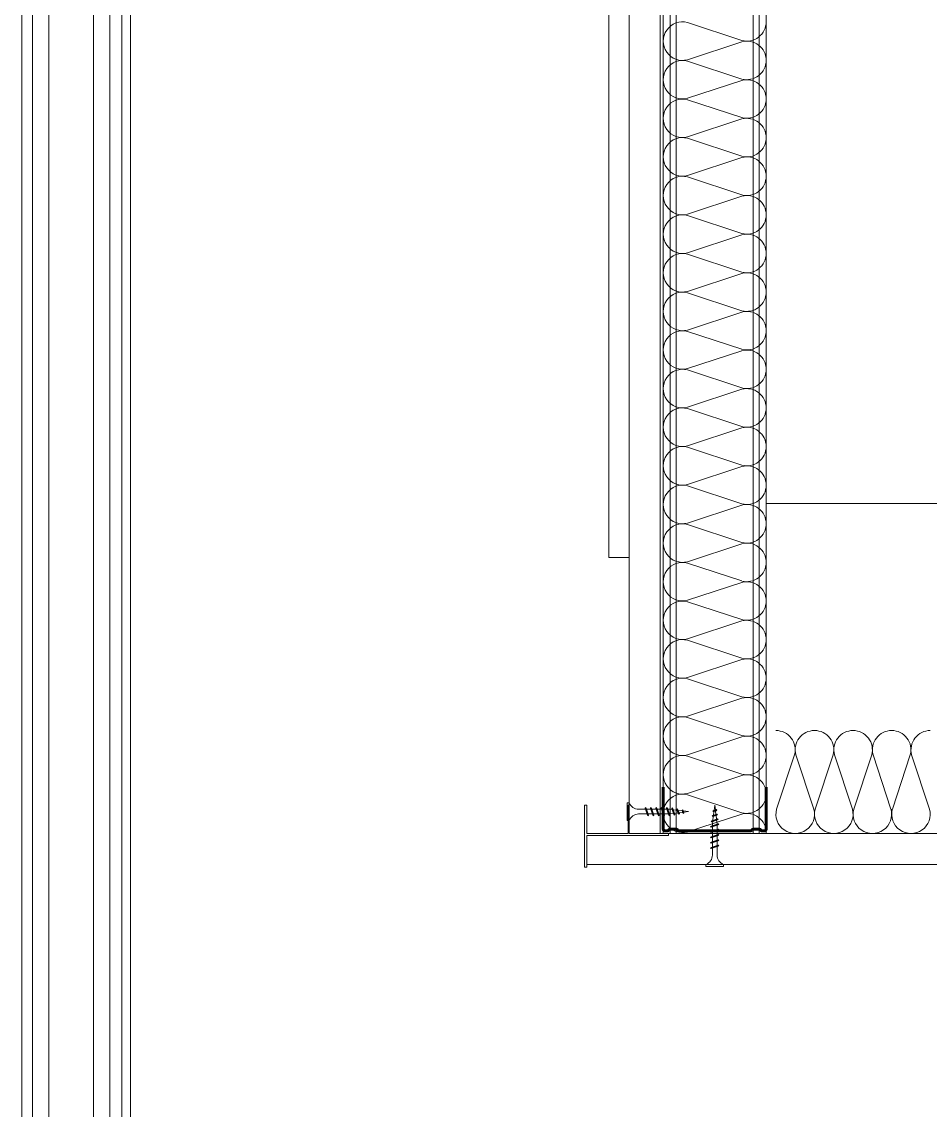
# Model space of a CAD drawing. Header units: metres. Extents: x -175 to 101, y -7 to 93.
# Drawn here: x 22.63 to 23.072, y 10.791 to 11.32 of the extents above; entities that cross this region are included whole.
import ezdxf

# ---------------------------------------------------------------- set-up
doc = ezdxf.new("R2010")
doc.units = ezdxf.units.M
for name, color, linetype, lineweight, transparency in [('DC_AISLAMIENTO', 14, 'Continuous', 9, 0.3), ('DC_SOMBREADO', 252, 'Continuous', 9, 0.4), ('DC_TRANSPARENTE', 251, 'Continuous', 9, 0.4)]:
    doc.layers.add(name, color=color, linetype=linetype, lineweight=lineweight, transparency=transparency)
doc.layers.add('DC_LINEA', color=251, linetype='Continuous', lineweight=9)

# ---------------------------------------------------------------- blocks, each defined once
blk = doc.blocks.new('AISLM1')
at = {"layer": 'DC_AISLAMIENTO'}
for p, q in [((-6235.4396, 2491.6798), (-6235.4187, 2491.7432)), ((-6235.4171, 2491.7432), (-6235.3962, 2491.6798))]:
    blk.add_line(p, q, dxfattribs=at)
for centre, start, end in [((-6235.4404, 2491.749), 345, 90), ((-6235.3954, 2491.749), 90, 195), ((-6235.4179, 2491.674), 165.0001, 15)]:
    blk.add_arc(centre, 0.0225, start, end, dxfattribs=at)
blk = doc.blocks.new('C70')
at = {"const_width": 2}
for points in [[(-34.54, 1.25), (-34.54, 29)], [(33.47, 1.25), (33.47, 29)], [(-33.29, 0), (-31.99, 0)], [(-29.92, 1.09), (-26.1, 1.09)], [(22.97, 0), (-24.04, 0)], [(28.85, 1.09), (25.03, 1.09)], [(32.22, 0), (30.92, 0)]]:
    blk.add_lwpolyline(points, dxfattribs=at)
for points in [[(-33.29, 0, -0.414214), (-34.54, 1.25)], [(-29.92, 1.09, 0.247529), (-30.95, 0.54, -0.247529), (-31.99, 0)], [(-24.04, 0, -0.247529), (-25.07, 0.54, 0.247529), (-26.1, 1.09)], [(22.97, 0, 0.247529), (24, 0.54, -0.247529), (25.03, 1.09)], [(28.85, 1.09, -0.247529), (29.88, 0.54, 0.247529), (30.92, 0)], [(32.22, 0, 0.414214), (33.47, 1.25)]]:
    blk.add_lwpolyline(points, format="xyb", dxfattribs=at)
blk = doc.blocks.new('TN25')
at = {"layer": 'DC_TRANSPARENTE', "transparency": 33554508}
for p, q in [((0, 4.25), (1, 4.25)), ((0, 4.25), (0, -4.25)), ((1, 4.25), (1, -4.25)), ((5.5, 1.124999), (8.864164, 1.124999)), ((8.999999, 2), (8.684999, 1.685)), ((8.684999, 1.685), (9.818133, -1.684999)), ((8.999998, 2), (9.181863, 1.685)), ((9, 2), (9.999998, -1.999999)), ((9.181864, 1.685), (10.314997, -1.684999)), ((9.360825, 1.124999), (11.459779, 1.124999)), ((11.599999, 2), (11.284999, 1.685)), ((11.284999, 1.685), (12.418132, -1.684998)), ((11.599998, 2), (11.781863, 1.685)), ((11.599999, 2), (12.599998, -1.999999)), ((11.781863, 1.685), (12.914996, -1.684999)), ((11.963091, 1.124999), (14.063669, 1.124999)), ((14.199998, 2), (13.884998, 1.685)), ((13.884998, 1.685001), (15.018131, -1.684999)), ((14.199997, 2), (14.381862, 1.685)), ((14.199998, 2), (15.199997, -2)), ((14.381862, 1.685), (15.514995, -1.684999)), ((14.558705, 1.124999), (16.665909, 1.124999)), ((16.799986, 2), (16.484986, 1.685)), ((16.484987, 1.685001), (17.618121, -1.684999)), ((16.799981, 1.999999), (17.79998, -2)), ((16.799986, 2), (16.981851, 1.685)), ((16.981844, 1.684998), (18.114977, -1.685002)), ((17.16922, 1.124999), (19.268173, 1.124999)), ((19.08497, 1.684998), (20.218103, -1.685001)), ((19.399978, 2), (19.084977, 1.685)), ((19.399965, 1.999997), (20.399964, -2.000003)), ((19.399976, 2), (19.581841, 1.684999)), ((19.581841, 1.685), (20.714974, -1.684999)), ((19.764832, 1.124999), (20.804337, 1.124999)), ((20.804312, 1.125001), (21.80192, 1.0003)), ((21.649668, 1.473227), (22.593732, -1.334469)), ((21.964673, 1.788227), (21.649671, 1.473225)), ((21.964663, 1.788227), (22.775595, -1.649475)), ((21.96467, 1.788227), (22.146535, 1.473227)), ((22.146524, 1.473225), (23.09059, -1.334478)), ((22.318651, 0.935709), (24.253771, 0.693819)), ((24.161608, 1.002933), (24.822996, -0.96407)), ((24.476613, 1.317938), (24.16161, 1.002936)), ((24.47661, 1.317936), (25.004866, -1.27907)), ((24.476614, 1.317934), (24.65848, 1.002935)), ((24.658479, 1.002936), (25.319867, -0.96407)), ((24.778965, 0.628169), (26.712754, 0.386446)), ((26.988559, 0.847641), (26.673557, 0.532639)), ((26.673563, 0.532642), (27.065459, -0.632876)), ((26.98856, 0.84764), (27.170426, 0.53264)), ((26.988562, 0.847643), (27.247325, -0.947879)), ((27.170419, 0.53264), (27.562316, -0.632884)), ((27.229908, 0.321801), (29.804295, 0)), ((29.804295, 0), (27.440912, -0.295426)), ((0, -4.25), (1, -4.25)), ((5.5, -1.125), (9.618576, -1.125)), ((9.999999, -1.999999), (9.818133, -1.684998)), ((9.999997, -1.999999), (10.314998, -1.684998)), ((10.121854, -1.125), (12.220808, -1.125)), ((12.599998, -2), (12.418132, -1.684999)), ((12.599997, -1.999999), (12.914997, -1.684998)), ((12.717503, -1.125), (14.824699, -1.125)), ((15.199997, -1.999999), (15.018132, -1.684999)), ((15.199995, -1.999999), (15.514996, -1.684998)), ((15.319735, -1.125), (17.420319, -1.125)), ((17.799986, -1.999999), (17.61812, -1.684998)), ((17.799984, -1.999999), (18.114985, -1.684998)), ((17.921417, -1.125), (20.02037, -1.125)), ((20.399977, -1.999999), (20.218111, -1.684998)), ((20.399975, -1.999999), (20.714975, -1.684998)), ((20.523636, -1.125), (20.804321, -1.125)), ((22.44644, -0.919735), (20.804297, -1.125003)), ((22.775595, -1.64948), (22.593729, -1.33448)), ((22.775603, -1.649472), (23.090603, -1.334471)), ((24.70211, -0.637776), (22.921563, -0.860345)), ((25.004871, -1.279073), (24.823006, -0.964072)), ((25.00486, -1.279065), (25.319862, -0.964062)), ((26.966153, -0.354771), (25.17905, -0.578159)), ((27.247328, -0.947881), (27.065462, -0.63288)), ((27.247315, -0.947876), (27.562317, -0.632874))]:
    blk.add_line(p, q, dxfattribs=at)
for centre, start, end in [((5.580636, 6.043616), 201.383669, 269.060897), ((5.580636, -6.043616), 90.939158, 158.616386)]:
    blk.add_arc(centre, 4.919277, start, end, dxfattribs=at)
blk = doc.blocks.new('ceiling')
at = {"layer": 'DC_LINEA', "linetype": 'Continuous'}
for p, q in [((-6233.50186, 2492.43573), (-6233.50186, 2491.62477)), ((-6233.45186, 2492.43573), (-6233.45186, 2491.62477)), ((-6233.50338, 2492.40877), (-6233.50338, 2491.62477)), ((-6233.51838, 2492.39377), (-6233.51838, 2491.62477)), ((-6233.52838, 2492.10875), (-6233.52838, 2491.75875)), ((-6233.36838, 2491.785), (-6233.45186, 2491.785)), ((-6233.52838, 2491.75875), (-6233.51838, 2491.75875)), ((-6227.51838, 2491.62477), (-6233.51838, 2491.62477)), ((-6227.51838, 2491.60977), (-6233.53901, 2491.60977))]:
    blk.add_line(p, q, dxfattribs=at)
at = {"layer": 'DC_LINEA', "color": 7, "lineweight": 9}
blk.add_lwpolyline([(-6233.51838, 2491.62477), (-6233.51838, 2491.63852), (-6233.51891, 2491.63852), (-6233.51891, 2491.62477), (-6233.53901, 2491.62477), (-6233.53901, 2491.63852), (-6233.54007, 2491.63852), (-6233.54007, 2491.60836), (-6233.53901, 2491.60836), (-6233.53901, 2491.62371), (-6233.49933, 2491.62371), (-6233.49933, 2491.62477)], close=True, dxfattribs=at)
at = {"layer": 'DC_TRANSPARENTE', "linetype": 'Continuous'}
for p, q in [((-6233.49845, 2492.45016), (-6233.49845, 2491.62477)), ((-6233.49561, 2492.45016), (-6233.49561, 2491.62477)), ((-6233.45811, 2492.45016), (-6233.45811, 2491.62477)), ((-6233.45528, 2492.45016), (-6233.45528, 2491.62477))]:
    blk.add_line(p, q, dxfattribs=at)
at = {"xscale": 0.001, "yscale": 0.001, "zscale": 0.001}
blk.add_blockref('TN25', (-6233.51938, 2491.63537), dxfattribs=at)
at = {"xscale": 0.001, "yscale": 0.001, "zscale": 0.001, "rotation": 90}
blk.add_blockref('TN25', (-6233.47686, 2491.60877), dxfattribs=at)
at = {"layer": 'DC_AISLAMIENTO', "linetype": 'Continuous', "xscale": -0.4166664258867374, "yscale": 0.4166664258867374, "zscale": 0.4166664258867374, "rotation": 270}
for p in [(-7271.68939, 5090.09882), (-7271.68939, 5090.08007), (-7271.68939, 5090.06132), (-7271.68939, 5090.04257), (-7271.68939, 5090.02382), (-7271.68939, 5090.00507), (-7271.68939, 5089.98632), (-7271.68939, 5089.96757), (-7271.68939, 5089.94882), (-7271.68939, 5089.93007), (-7271.68939, 5089.91132), (-7271.68939, 5089.89257), (-7271.68939, 5089.87382), (-7271.68939, 5089.85507), (-7271.68939, 5089.83632), (-7271.68939, 5089.81757), (-7271.68939, 5089.79882), (-7271.68939, 5089.78007), (-7271.68939, 5089.76132), (-7271.68939, 5089.74257), (-7271.68939, 5089.72382)]:
    blk.add_blockref('AISLM1', p, dxfattribs=at)
at = {"layer": 'DC_AISLAMIENTO', "linetype": 'Continuous', "xscale": -0.4166664258867374, "yscale": 0.4166664258867374, "zscale": 0.4166664258867374}
for p in [(-8831.52704, 1453.43724), (-8831.50829, 1453.43724), (-8831.48954, 1453.43724), (-8831.47079, 1453.43724)]:
    blk.add_blockref('AISLM1', p, dxfattribs=at)
at = {"layer": 'DC_LINEA', "transparency": 33554585, "xscale": 0.0007352691539901597, "yscale": 0.0007352691539901597, "zscale": 0.0007352691539901597}
blk.add_blockref('C70', (-6233.47647, 2491.62603), dxfattribs=at)
blk = doc.blocks.new('ventanita')
at = {"layer": 'DC_LINEA', "color": 7, "lineweight": 0}
for p, q in [((-6233.80833, 2490.53131), (-6233.80833, 2492.28809)), ((-6233.80039, 2492.28809), (-6233.80039, 2490.53131)), ((-6233.7787, 2490.53131), (-6233.7787, 2492.28809)), ((-6233.77076, 2492.28809), (-6233.77076, 2490.53131))]:
    blk.add_line(p, q, dxfattribs=at)
at = {"layer": 'DC_LINEA', "color": 8, "lineweight": 0, "true_color": 0x767676}
for points in [[(-6233.81362, 2492.34312), (-6233.81362, 2492.28809), (-6233.81362, 2490.53131)], [(-6233.76494, 2492.34312), (-6233.76494, 2492.28809), (-6233.76494, 2490.53131)], [(-6233.76071, 2492.34312), (-6233.76071, 2492.28809), (-6233.76071, 2490.53131)]]:
    blk.add_lwpolyline(points, dxfattribs=at)

msp = doc.modelspace()

# ---------------------------------------------------------------- block references
at = {"layer": 'DC_SOMBREADO', "linetype": 'Continuous'}
msp.add_blockref('ceiling', (6256.44385, -2480.69918), dxfattribs=at)

# ---------------------------------------------------------------- next in the draw order: block references
at = {"layer": 'DC_LINEA', "linetype": 'Continuous'}
msp.add_blockref('ventanita', (6256.44385, -2480.69918), dxfattribs=at)

doc.saveas('drawing.dxf')
